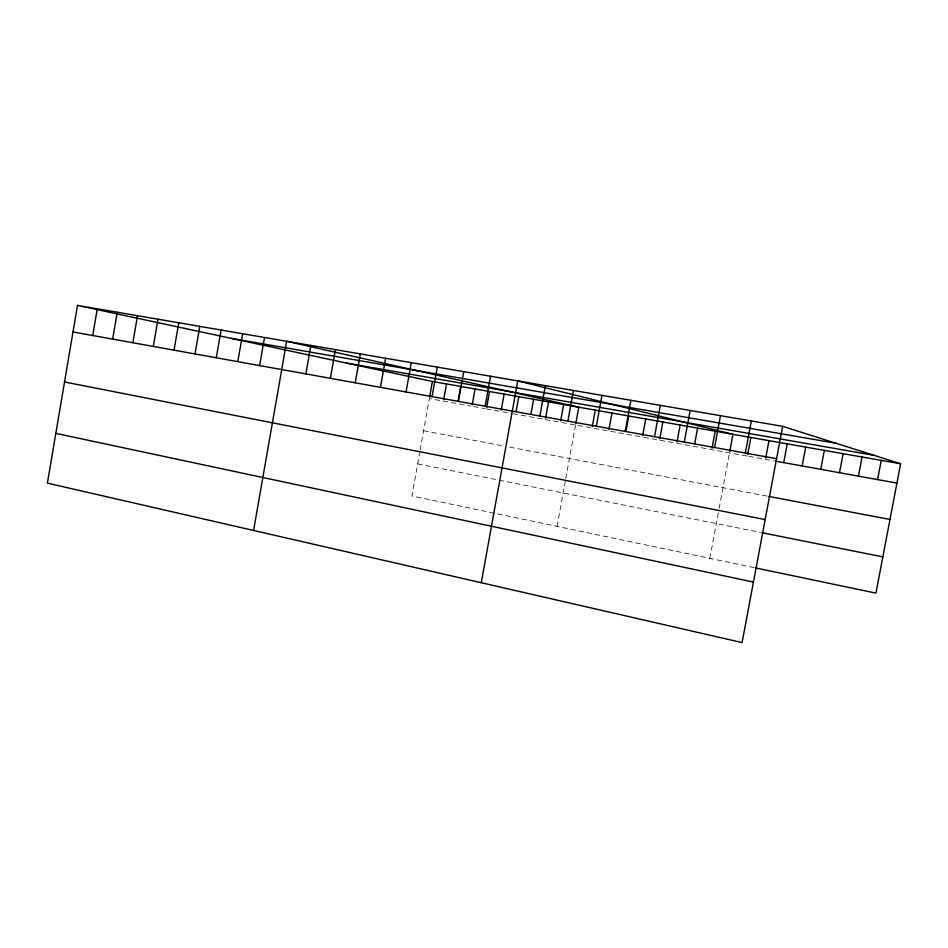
<?xml version="1.0" encoding="UTF-8"?>
<svg xmlns="http://www.w3.org/2000/svg" width="948" height="948" viewBox="0 0 948 948"><rect width="100%" height="100%" fill="white"/><g stroke="black" fill="none" stroke-linecap="round" stroke-linejoin="round"><path stroke-width="0.71" stroke-dasharray="4.74 3.56" d="M419.893 451.461L411.942 495.97L753.885 567.568M420.142 450.087L429.337 398.563L470.54 406.005M557.057 526.353L565.506 480.044M565.766 478.61L575.543 424.988M709.839 558.348L718.892 509.799M719.141 508.412L729.51 452.824M473.408 406.526L484.961 408.624M486.407 408.884L511.636 413.435M512.963 413.684L543.986 419.289M545.349 419.537L641.002 436.827M643.846 437.336L675.332 443.036M676.777 443.297L747.415 456.071M748.802 456.32L773.912 460.858M423.59 430.759L503.021 445.868M509.669 447.136L767.288 496.136M417.677 463.88L760.486 532.421"/><path stroke-width="1.42" d="M77.499 305.41L47.4 483.136L742.083 642.59L782.657 426.339L77.499 305.41L432.395 381.475L900.6 463.785L875.928 593.116L755.283 567.864M92.714 335.521L97.253 308.799M112.658 339.111L117.244 312.224M132.862 342.749L137.496 315.696M153.327 346.435L157.996 319.215M174.041 350.168L178.757 322.77M195.027 353.948L199.779 326.373M216.274 357.775L221.085 330.034M237.806 361.65L242.652 333.732M259.622 365.584L264.516 337.476M253.59 530.465L286.663 341.28L578.79 407.213L575.792 423.626M305.872 373.915L310.873 345.428M330.378 378.323L335.426 349.646M355.239 382.802L360.347 353.912M380.468 387.341L385.623 358.249M406.052 391.951L411.278 362.646M429.598 397.141L432.395 381.475M432.027 396.631L437.301 367.113M443.688 399.677L446.508 383.952M458.157 400.803L460.728 386.452M458.382 401.383L463.726 371.64M472.223 404.832L475.078 388.976M485.139 406.194L490.531 376.238M486.668 407.427L489.535 391.512M501.219 410.057L504.111 394.084M481.276 582.724L517.762 380.906L732.958 434.314L729.77 451.402M516.127 411.468L518.805 396.667M530.916 414.134L533.617 399.262M539.874 416.054L545.396 385.646M545.586 418.175L548.548 401.893M560.635 420.888L563.61 404.535M567.876 421.102L573.457 390.469M592.287 426.6L595.308 410.117M596.304 426.221L601.956 395.352M608.936 429.61L611.97 413.044M625.182 431.423L630.894 400.317M625.988 431.245L628.785 415.994M642.673 435.689L645.754 418.98M654.511 436.708L660.294 405.353M659.772 438.782L662.877 421.99M677.038 441.887L680.154 425.024M684.302 442.064L690.156 410.484M694.718 443.617L697.598 428.093M712.031 448.203L715.195 431.186M714.579 447.515L720.504 415.686M745.329 453.061L751.326 420.971M747.676 454.637L750.887 437.466M765.759 457.896L768.994 440.642M783.735 462.636L787.255 443.854M802.15 465.966L805.705 447.101M820.743 469.319L824.322 450.371M839.513 472.72L843.116 453.677M858.461 476.145L862.088 457.019M877.599 479.605L881.249 460.384M231.241 338.365L835.958 443.261M346.885 363.143L873.783 455.277M73.008 331.966L776.59 458.69M775.31 461.107L896.915 483.089M768.686 496.397L889.971 519.468M64.535 381.985L765.166 519.563M761.884 532.693L882.837 556.879M55.825 433.378L753.435 582.096M782.657 426.339L900.6 463.785"/></g></svg>
